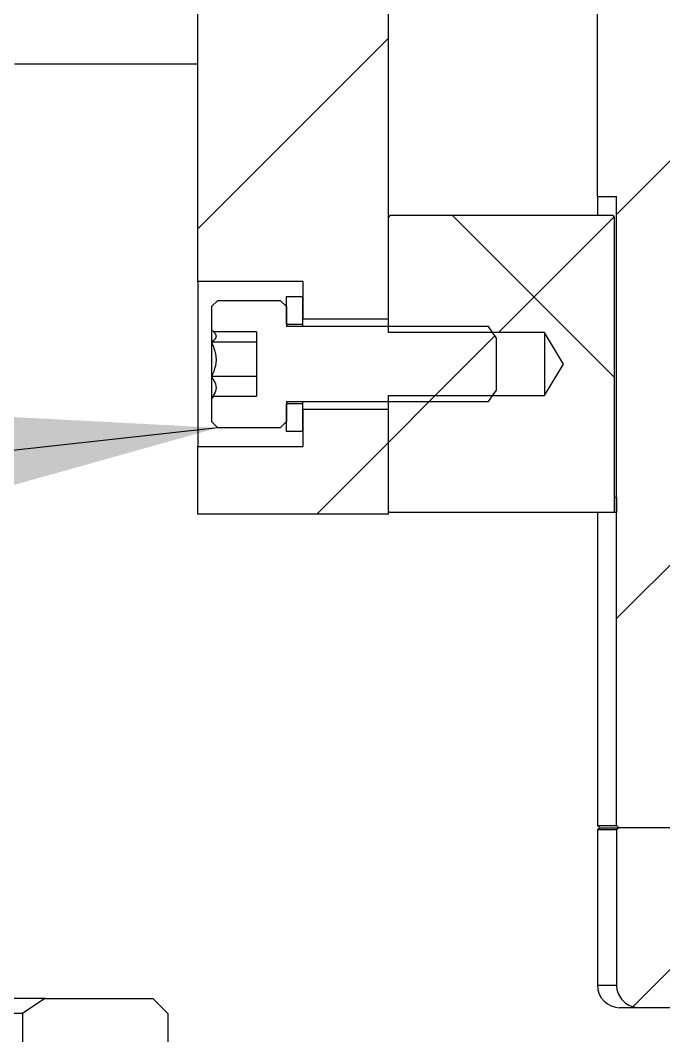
# Model space of a CAD drawing. Header units: millimetres. Extents: x 0 to 279, y 0 to 216.
# Drawn here: x 236.77 to 243.91, y 50.17 to 61.45 of the extents above; entities that cross this region are included whole.
import ezdxf

# ---------------------------------------------------------------- set-up
doc = ezdxf.new("R2010")
doc.units = ezdxf.units.MM
doc.layers.add('DIM', color=1, linetype='Continuous')
doc.layers.add('TITLE_BLOCK_TEXT', color=8, linetype='Continuous')
doc.dimstyles.new('SLDDIMSTYLE0', dxfattribs={"dimtxt": 0.18, "dimasz": 3.302, "dimexe": 0, "dimexo": 0.0625, "dimgap": 0, "dimtad": 0, "dimtih": 1, "dimtoh": 1, "dimdec": 0, "dimrnd": 1e-09, "dimzin": 0, "dimdsep": 46, "dimtxsty": 'Standard', "dimsah": 1, "dimcen": 0.09, "dimadec": 0, "dimazin": 0, "dimtfac": 3.302, "dimtdec": 0, "dimtofl": 0, "dimtmove": 0, "dimatfit": 3, "dimfxl": 0, "dimfrac": 2, "dimtolj": 1, "dimtzin": 0, "dimarcsym": 0})

msp = doc.modelspace()

# ---------------------------------------------------------------- hatches: boundary and pattern name
at = {"linetype": 'Continuous', "lineweight": 18}
h = msp.add_hatch(dxfattribs=at)
h.set_pattern_fill('ANSI31', style=0)
h.paths.add_polyline_path([(238.888, 57.244), (238.888, 56.992), (238.959, 56.921), (239.65, 56.921), (239.721, 56.992), (239.721, 57.212), (241.964, 57.212), (242.054, 57.341), (242.054, 57.917), (241.964, 58.046), (239.721, 58.046), (239.721, 58.267), (239.65, 58.337), (238.959, 58.337), (238.888, 58.267), (238.888, 58.014), (238.915, 57.986), (239.388, 57.986), (239.388, 57.272), (238.915, 57.272)], flags=0)
h = msp.add_hatch(dxfattribs=at)
h.set_pattern_fill('ANSI31', style=0)
h.paths.add_polyline_path([(239.904, 58.379), (239.721, 58.379), (239.721, 58.071), (239.904, 58.071)], flags=0)
h = msp.add_hatch(dxfattribs=at)
h.set_pattern_fill('ANSI31', style=0)
h.paths.add_polyline_path([(239.721, 56.879), (239.904, 56.879), (239.904, 57.187), (239.721, 57.187)], flags=0)
at = {"layer": 'TITLE_BLOCK_TEXT', "linetype": 'Continuous', "lineweight": 18}
h = msp.add_hatch(dxfattribs=at)
h.set_pattern_fill('ANSI31', color=256, style=0)
h.paths.add_polyline_path([(238.738, 87.629), (238.738, 58.546), (239.904, 58.546), (239.904, 58.129), (240.854, 58.129), (240.854, 87.629)], flags=0)
h = msp.add_hatch(dxfattribs=at)
h.set_pattern_fill('ANSI31', color=256, style=0)
edge = h.paths.add_edge_path(flags=0)
edge.add_line((256.509, 59.492), (256.509, 83.621))
edge.add_line((256.509, 83.621), (256.484, 83.646))
edge.add_line((256.484, 83.646), (243.2, 83.646))
edge.add_line((243.2, 83.646), (243.175, 83.621))
edge.add_line((243.175, 83.621), (243.175, 59.492))
edge.add_line((243.175, 59.492), (243.387, 59.492))
edge.add_line((243.387, 59.492), (243.387, 52.504))
edge.add_spline(control_points=[(243.387, 52.504), (243.396, 52.496), (243.404, 52.487), (243.413, 52.479)], knot_values=[0.068375, 0.068375, 0.068375, 0.068375, 0.06859, 0.06859, 0.06859, 0.06859], weights=[1, 1, 1, 1], degree=3, periodic=0)
edge.add_line((243.413, 52.479), (256.271, 52.479))
edge.add_spline(control_points=[(256.271, 52.479), (256.28, 52.487), (256.288, 52.496), (256.297, 52.504)], knot_values=[0.166835, 0.166835, 0.166835, 0.166835, 0.167049, 0.167049, 0.167049, 0.167049], weights=[1, 1, 1, 1], degree=3, periodic=0)
edge.add_line((256.297, 52.504), (256.297, 59.492))
edge.add_line((256.297, 59.492), (256.509, 59.492))
h = msp.add_hatch(dxfattribs=at)
h.set_pattern_fill('ANSI38', color=256, style=0)
edge = h.paths.add_edge_path(flags=0)
edge.add_line((242.588, 57.979), (242.798, 57.629))
edge.add_line((242.798, 57.629), (242.588, 57.279))
edge.add_line((242.588, 57.279), (240.854, 57.279))
edge.add_line((240.854, 57.279), (240.854, 55.996))
edge.add_line((240.854, 55.996), (240.871, 55.979))
edge.add_line((240.871, 55.979), (243.348, 55.979))
edge.add_spline(control_points=[(243.348, 55.979), (243.354, 55.985), (243.36, 55.99), (243.365, 55.996)], knot_values=[0.057955, 0.057955, 0.057955, 0.057955, 0.058098, 0.058098, 0.058098, 0.058098], weights=[1, 1, 1, 1], degree=3, periodic=0)
edge.add_line((243.365, 55.996), (243.365, 59.262))
edge.add_spline(control_points=[(243.365, 59.262), (243.36, 59.268), (243.354, 59.274), (243.348, 59.279)], knot_values=[0.140462, 0.140462, 0.140462, 0.140462, 0.140605, 0.140605, 0.140605, 0.140605], weights=[1, 1, 1, 1], degree=3, periodic=0)
edge.add_line((243.348, 59.279), (240.871, 59.279))
edge.add_line((240.871, 59.279), (240.854, 59.262))
edge.add_line((240.854, 59.262), (240.854, 57.979))
edge.add_line((240.854, 57.979), (242.588, 57.979))
h = msp.add_hatch(dxfattribs=at)
h.set_pattern_fill('ANSI31', color=256, style=0)
h.paths.add_polyline_path([(238.738, 55.962), (240.854, 55.962), (240.854, 57.129), (239.904, 57.129), (239.904, 56.712), (238.738, 56.712)], flags=0)
h = msp.add_hatch(dxfattribs=at)
h.set_pattern_fill('ANSI31', color=256, style=0)
h.paths.add_polyline_path([(243.387, 56.146), (243.385, 56.146), (243.385, 55.979), (243.387, 55.979)], flags=0)
h = msp.add_hatch(dxfattribs=at)
h.set_pattern_fill('ANSI31', color=256, style=0)
edge = h.paths.add_edge_path(flags=0)
edge.add_line((256.271, 52.479), (243.413, 52.479))
edge.add_spline(control_points=[(243.413, 52.479), (243.404, 52.471), (243.396, 52.462), (243.387, 52.454)], knot_values=[0.166835, 0.166835, 0.166835, 0.166835, 0.167049, 0.167049, 0.167049, 0.167049], weights=[1, 1, 1, 1], degree=3, periodic=0)
edge.add_line((243.387, 52.454), (243.387, 50.729))
edge.add_spline(control_points=[(243.387, 50.729), (243.387, 50.717), (243.388, 50.706), (243.389, 50.694), (243.392, 50.679), (243.396, 50.663), (243.401, 50.648), (243.41, 50.622), (243.424, 50.597), (243.442, 50.575), (243.459, 50.553), (243.481, 50.534), (243.504, 50.519), (243.529, 50.504), (243.556, 50.493), (243.583, 50.486), (243.604, 50.482), (243.625, 50.479), (243.645, 50.479)], knot_values=[0.009055, 0.009055, 0.009055, 0.009055, 0.009264, 0.009264, 0.009264, 0.009546, 0.009546, 0.009546, 0.010049, 0.010049, 0.010049, 0.010551, 0.010551, 0.010551, 0.011064, 0.011064, 0.011064, 0.011439, 0.011439, 0.011439, 0.011439], weights=[1, 1, 1, 1, 1, 1, 1, 1, 1, 1, 1, 1, 1, 1, 1, 1, 1, 1, 1], degree=3, periodic=0)
edge.add_line((243.645, 50.479), (256.038, 50.479))
edge.add_spline(control_points=[(256.038, 50.479), (256.06, 50.479), (256.081, 50.482), (256.101, 50.487), (256.131, 50.494), (256.159, 50.506), (256.184, 50.522), (256.208, 50.539), (256.231, 50.559), (256.248, 50.583), (256.265, 50.606), (256.278, 50.632), (256.287, 50.659), (256.293, 50.682), (256.297, 50.706), (256.297, 50.729)], knot_values=[0.001698, 0.001698, 0.001698, 0.001698, 0.002079, 0.002079, 0.002079, 0.002619, 0.002619, 0.002619, 0.003149, 0.003149, 0.003149, 0.003663, 0.003663, 0.003663, 0.004085, 0.004085, 0.004085, 0.004085], weights=[1, 1, 1, 1, 1, 1, 1, 1, 1, 1, 1, 1, 1, 1, 1, 1], degree=3, periodic=0)
edge.add_line((256.297, 50.729), (256.297, 52.454))
edge.add_spline(control_points=[(256.297, 52.454), (256.288, 52.462), (256.28, 52.471), (256.271, 52.479)], knot_values=[0.068375, 0.068375, 0.068375, 0.068375, 0.06859, 0.06859, 0.06859, 0.06859], weights=[1, 1, 1, 1], degree=3, periodic=0)
h = msp.add_hatch(dxfattribs=at)
h.set_pattern_fill('ANSI32', color=256, style=0)
edge = h.paths.add_edge_path(flags=0)
edge.add_line((238.238, 50.583), (237.037, 50.583))
edge.add_spline(control_points=[(237.037, 50.583), (236.956, 50.526), (236.873, 50.47), (236.789, 50.416)], knot_values=[0.025672, 0.025672, 0.025672, 0.025672, 0.027476, 0.027476, 0.027476, 0.027476], weights=[1, 1, 1, 1], degree=3, periodic=0)
edge.add_line((236.789, 50.416), (236.789, 47.416))
edge.add_spline(control_points=[(236.789, 47.416), (236.804, 47.407), (236.818, 47.398), (236.833, 47.388), (236.902, 47.343), (236.97, 47.297), (237.037, 47.25)], knot_values=[0.04516, 0.04516, 0.04516, 0.04516, 0.045468, 0.045468, 0.045468, 0.046928, 0.046928, 0.046928, 0.046928], weights=[1, 1, 1, 1, 1, 1, 1], degree=3, periodic=0)
edge.add_line((237.037, 47.25), (238.238, 47.25))
edge.add_line((238.238, 47.25), (238.404, 47.416))
edge.add_line((238.404, 47.416), (238.404, 50.416))
edge.add_line((238.404, 50.416), (238.238, 50.583))

# ---------------------------------------------------------------- linework, layer by layer
at = {"color": 7, "linetype": 'Continuous', "lineweight": 25}
for p, q in [((238.738, 58.546), (238.738, 87.629)), ((240.854, 58.129), (240.854, 87.629)), ((243.175, 59.492), (243.175, 83.621)), ((238.738, 60.962), (236.701, 60.962)), ((243.175, 59.492), (243.175, 59.279)), ((243.175, 59.492), (243.387, 59.492)), ((243.387, 52.504), (243.387, 59.492)), ((240.871, 59.279), (240.854, 59.262)), ((240.854, 57.979), (240.854, 59.262)), ((243.348, 59.279), (240.871, 59.279)), ((243.365, 59.262), (243.348, 59.279)), ((243.365, 55.996), (243.365, 59.262)), ((239.904, 58.546), (238.738, 58.546)), ((238.738, 58.546), (238.738, 56.712)), ((239.904, 58.546), (239.904, 58.129)), ((238.959, 58.337), (238.888, 58.267)), ((238.959, 58.337), (239.65, 58.337)), ((239.721, 58.267), (239.65, 58.337)), ((239.721, 58.379), (239.904, 58.379)), ((239.721, 58.071), (239.721, 58.379)), ((239.904, 58.071), (239.904, 58.379)), ((238.888, 58.267), (238.888, 58.014)), ((239.721, 58.267), (239.721, 58.046)), ((240.854, 58.129), (239.904, 58.129)), ((238.915, 57.986), (238.888, 58.014)), ((238.888, 58.014), (238.888, 57.871)), ((239.388, 57.986), (238.915, 57.986)), ((239.388, 57.986), (239.388, 57.272)), ((239.721, 58.071), (239.904, 58.071)), ((241.964, 58.046), (239.721, 58.046)), ((239.904, 58.046), (239.904, 58.071)), ((242.588, 57.979), (240.854, 57.979)), ((242.054, 57.917), (241.964, 58.046)), ((242.798, 57.629), (242.588, 57.979)), ((242.588, 57.979), (242.588, 57.279)), ((239.388, 57.871), (238.888, 57.871)), ((238.888, 57.871), (238.888, 57.49)), ((242.054, 57.341), (242.054, 57.917)), ((242.588, 57.279), (242.798, 57.629)), ((239.388, 57.49), (238.888, 57.49)), ((238.888, 57.49), (238.888, 57.249)), ((241.964, 57.212), (242.054, 57.341)), ((238.888, 57.244), (238.915, 57.272)), ((238.888, 57.249), (238.915, 57.272)), ((238.888, 57.249), (238.888, 57.244)), ((238.888, 57.244), (238.888, 56.992)), ((238.915, 57.272), (239.388, 57.272)), ((239.721, 57.212), (241.964, 57.212)), ((239.721, 57.212), (239.721, 56.992)), ((239.904, 57.187), (239.721, 57.187)), ((239.721, 56.879), (239.721, 57.187)), ((239.904, 57.187), (239.904, 57.212)), ((239.904, 56.879), (239.904, 57.187)), ((240.854, 55.996), (240.854, 57.279)), ((240.854, 57.279), (242.588, 57.279)), ((239.904, 57.129), (239.904, 56.712)), ((239.904, 57.129), (240.854, 57.129)), ((240.854, 55.962), (240.854, 57.129)), ((238.888, 56.992), (238.959, 56.921)), ((239.65, 56.921), (239.721, 56.992)), ((239.65, 56.921), (238.959, 56.921)), ((239.904, 56.879), (239.721, 56.879)), ((238.738, 56.712), (239.904, 56.712)), ((238.738, 55.962), (238.738, 56.712)), ((243.385, 56.146), (243.365, 56.146)), ((243.385, 56.146), (243.385, 55.979)), ((243.385, 56.146), (243.387, 56.146)), ((243.387, 56.146), (243.387, 55.979)), ((240.854, 55.962), (238.738, 55.962)), ((240.854, 55.996), (240.871, 55.979)), ((243.348, 55.979), (240.871, 55.979)), ((243.175, 55.979), (243.175, 52.504)), ((243.348, 55.979), (243.365, 55.996)), ((243.385, 55.979), (243.348, 55.979)), ((243.385, 55.979), (243.387, 55.979)), ((243.175, 52.504), (243.2, 52.479)), ((243.175, 52.504), (243.387, 52.504)), ((243.2, 52.479), (243.175, 52.454)), ((243.175, 52.454), (243.175, 50.729)), ((243.387, 52.454), (243.175, 52.454)), ((243.2, 52.479), (243.413, 52.479)), ((243.387, 52.504), (243.413, 52.479)), ((243.413, 52.479), (243.387, 52.454)), ((243.387, 52.454), (243.387, 50.729)), ((256.271, 52.479), (243.413, 52.479)), ((237.037, 50.583), (236.651, 50.583)), ((237.037, 50.583), (236.789, 50.416)), ((237.037, 50.583), (238.238, 50.583)), ((238.238, 50.583), (238.404, 50.416)), ((236.789, 50.416), (236.488, 50.416)), ((236.789, 50.416), (236.789, 47.416)), ((238.404, 50.416), (238.404, 47.416)), ((243.645, 50.479), (243.425, 50.479)), ((256.038, 50.479), (243.645, 50.479))]:
    msp.add_line(p, q, dxfattribs=at)
at = {"color": 8, "linetype": 'Continuous', "lineweight": 25}
msp.add_line((243.175, 50.729), (243.387, 50.729), dxfattribs=at)
at = {"color": 7, "linetype": 'Continuous', "lineweight": 25}
msp.add_arc((243.425, 50.729), 0.25, 180, 270, dxfattribs=at)
for points, knots in [([(238.915, 57.986), (238.925, 57.974), (238.947, 57.947), (238.932, 57.906), (238.901, 57.882), (238.888, 57.871)], [0, 0, 0, 0, 0.322897, 0.699851, 1, 1, 1, 1]), ([(238.888, 57.871), (238.898, 57.849), (238.926, 57.788), (238.948, 57.676), (238.925, 57.568), (238.897, 57.509), (238.888, 57.49)], [0, 0, 0, 0, 0.180942, 0.506293, 0.843975, 1, 1, 1, 1]), ([(238.888, 57.49), (238.911, 57.456), (238.95, 57.397), (238.932, 57.311), (238.901, 57.268), (238.888, 57.249)], [0, 0, 0, 0, 0.439122, 0.751371, 1, 1, 1, 1]), ([(243.387, 50.729), (243.387, 50.717), (243.389, 50.69), (243.402, 50.636), (243.438, 50.572), (243.502, 50.515), (243.575, 50.484), (243.625, 50.481), (243.645, 50.479)], [0, 0, 0, 0, 0.08767, 0.207026, 0.417547, 0.627883, 0.842983, 1, 1, 1, 1])]:
    msp.add_open_spline(points, degree=3, knots=knots, dxfattribs=at)

# ---------------------------------------------------------------- leaders
at = {"layer": 'DIM'}
msp.add_leader([(238.959, 56.921), (220.147, 54.838)], dimstyle='SLDDIMSTYLE0', dxfattribs=at)

doc.saveas('drawing.dxf')
